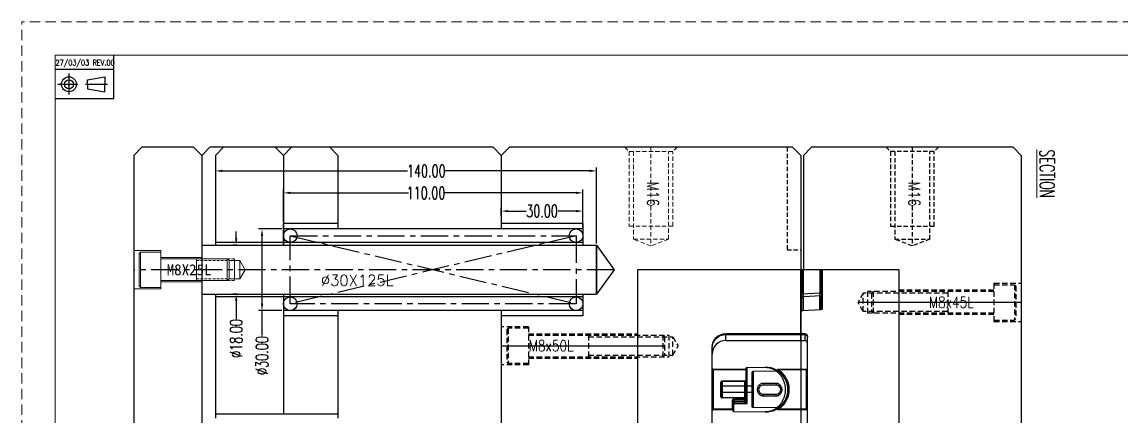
# Model space of a CAD drawing. Header units: millimetres. Extents: x 27300 to 28436, y -21252 to -20448.
# Drawn here: x 27299.7 to 27703.4, y -20592.7 to -20447.9 of the extents above; entities that cross this region are included whole.
import ezdxf

# ---------------------------------------------------------------- set-up
doc = ezdxf.new("R2010")
doc.units = ezdxf.units.MM
doc.header["$LTSCALE"] = 8
for name, pattern in [('ACAD_ISO02W100', [15, 12, -3]), ('CENTER', [2, 1.25, -0.25, 0.25, -0.25]), ('CENTER2', [1.125, 0.75, -0.125, 0.125, -0.125]), ('DASHED', [0.75, 0.5, -0.25]), ('HIDDEN', [0.375, 0.25, -0.125])]:
    doc.linetypes.add(name, pattern=pattern)
doc.layers.get('DEFPOINTS').update_dxf_attribs({"color": 6})
for name, color, linetype in [('A', 7, 'Continuous'), ('Cav-cor', 30, 'Continuous'), ('Layer3', 3, 'Continuous'), ('PIN', 5, 'Continuous'), ('PRODUCT', 1, 'Continuous'), ('SCREW', 52, 'HIDDEN'), ('SPRING', 7, 'Continuous'), ('WT', 4, 'Continuous'), ('文字', 1, 'Continuous')]:
    doc.layers.add(name, color=color, linetype=linetype)
for name, color, linetype, lineweight in [('dim', 3, 'Continuous', 15), ('MBOM-ASSIS-LAYER', 71, 'Continuous', 9), ('螺絲', 42, 'ACAD_ISO02W100', 15)]:
    doc.layers.add(name, color=color, linetype=linetype, lineweight=lineweight)
doc.styles.add('ROMANC', font='RomanC.ttf', dxfattribs={"width": 0.8, "height": 7})
doc.styles.add('ROMANS', font='ROMANS.shx', dxfattribs={"height": 5, "bigfont": 'chineset.shx'})
doc.styles.add('roment', font='txt.shx', dxfattribs={"width": 0.67, "bigfont": 'chineset.shx'})
doc.styles.get("Standard").update_dxf_attribs({"font": 'txt.shx', "width": 0.8, "bigfont": 'chineset.shx'})
doc.styles.add('style1', font='mingliu.ttc', dxfattribs={"width": 0.75})
doc.styles.add('txt', font='txt.shx', dxfattribs={"width": 0.75, "height": 3.2})
doc.dimstyles.new('2.00', dxfattribs={"dimtxt": 4.5, "dimasz": 2.5, "dimexe": 1.25, "dimexo": 0.625, "dimtad": 0, "dimzin": 1, "dimdsep": 46, "dimtxsty": 'roment', "dimcen": 1.5, "dimclrd": 256, "dimclre": 256, "dimclrt": 7, "dimazin": 0, "dimtfac": 1, "dimtofl": 0, "dimtmove": 0, "dimatfit": 3, "dimfxl": 0, "dimarcsym": 0})

# ---------------------------------------------------------------- blocks, each defined once
blk = doc.blocks.new('*D26370')
at = {"layer": 'DEFPOINTS', "color": 0}
for p in [(27378.74, -20529.93), (27378.35, -20547.93), (27379.34, -20547.93)]:
    blk.add_point(p, dxfattribs=at)
at = {"layer": 'dim', "lineweight": -2}
for p, q in [((27378.35, -20527.43), (27378.35, -20524.93)), ((27378.12, -20529.93), (27377.1, -20529.93)), ((27378.72, -20547.93), (27377.1, -20547.93)), ((27378.35, -20550.43), (27378.35, -20557.03))]:
    blk.add_line(p, q, dxfattribs=at)
at = {"layer": 'dim'}
for points in [[(27377.93, -20527.43), (27378.76, -20527.43), (27378.35, -20529.93)], [(27378.76, -20550.43), (27377.93, -20550.43), (27378.35, -20547.93)]]:
    blk.add_solid(points, dxfattribs=at)
at = {"layer": 'dim', "color": 7, "insert": (27378.35, -20564.19), "char_height": 4.5, "attachment_point": 5, "rotation": 90, "style": 'roment'}
blk.add_mtext('%%c18.00', dxfattribs=at)
blk = doc.blocks.new('*D26371')
at = {"layer": 'DEFPOINTS', "color": 0}
for p in [(27395.71, -20523.93), (27387.83, -20553.93), (27395.71, -20553.93)]:
    blk.add_point(p, dxfattribs=at)
at = {"layer": 'dim', "lineweight": -2}
for p, q in [((27395.09, -20523.93), (27386.58, -20523.93)), ((27387.83, -20526.43), (27387.83, -20551.43)), ((27395.09, -20553.93), (27386.58, -20553.93)), ((27387.83, -20553.93), (27387.83, -20563.06))]:
    blk.add_line(p, q, dxfattribs=at)
at = {"layer": 'dim'}
for points in [[(27388.25, -20526.43), (27387.42, -20526.43), (27387.83, -20523.93)], [(27387.42, -20551.43), (27388.25, -20551.43), (27387.83, -20553.93)]]:
    blk.add_solid(points, dxfattribs=at)
at = {"layer": 'dim', "color": 7, "insert": (27387.83, -20570.47), "char_height": 4.5, "attachment_point": 5, "rotation": 90, "style": 'roment'}
blk.add_mtext('%%c30.00', dxfattribs=at)
blk = doc.blocks.new('*D26372')
at = {"layer": 'DEFPOINTS', "color": 0}
for p in [(27505.71, -20510.7), (27395.71, -20521.93), (27505.71, -20523.93)]:
    blk.add_point(p, dxfattribs=at)
at = {"layer": 'dim', "lineweight": -2}
for p, q in [((27395.71, -20521.31), (27395.71, -20509.45)), ((27398.21, -20510.7), (27441.67, -20510.7)), ((27503.21, -20510.7), (27454.47, -20510.7)), ((27505.71, -20523.31), (27505.71, -20509.45))]:
    blk.add_line(p, q, dxfattribs=at)
at = {"layer": 'dim'}
for points in [[(27398.21, -20510.28), (27398.21, -20511.11), (27395.71, -20510.7)], [(27503.21, -20511.11), (27503.21, -20510.28), (27505.71, -20510.7)]]:
    blk.add_solid(points, dxfattribs=at)
at = {"layer": 'dim', "color": 7, "insert": (27448.07, -20510.7), "char_height": 4.5, "attachment_point": 5, "style": 'roment'}
blk.add_mtext('110.00', dxfattribs=at)
blk = doc.blocks.new('*D26373')
at = {"layer": 'DEFPOINTS', "color": 0}
for p in [(27370.71, -20501.69), (27370.71, -20502.62), (27510.71, -20529.93)]:
    blk.add_point(p, dxfattribs=at)
at = {"layer": 'dim', "lineweight": -2}
for p, q in [((27370.71, -20502.31), (27370.71, -20503.87)), ((27373.21, -20502.62), (27441.27, -20502.62)), ((27508.21, -20502.62), (27455.08, -20502.62)), ((27510.71, -20529.31), (27510.71, -20501.37))]:
    blk.add_line(p, q, dxfattribs=at)
at = {"layer": 'dim'}
for points in [[(27373.21, -20502.2), (27373.21, -20503.04), (27370.71, -20502.62)], [(27508.21, -20503.04), (27508.21, -20502.2), (27510.71, -20502.62)]]:
    blk.add_solid(points, dxfattribs=at)
at = {"layer": 'dim', "color": 7, "insert": (27448.18, -20502.62), "char_height": 4.5, "attachment_point": 5, "style": 'roment'}
blk.add_mtext('140.00', dxfattribs=at)
blk = doc.blocks.new('*D26374')
at = {"layer": 'DEFPOINTS', "color": 0}
for p in [(27475.71, -20517.4), (27475.71, -20519.65), (27505.71, -20521.93)]:
    blk.add_point(p, dxfattribs=at)
at = {"layer": 'dim', "lineweight": -2}
for p, q in [((27475.71, -20519.02), (27475.71, -20516.15)), ((27505.71, -20521.31), (27505.71, -20516.15)), ((27478.21, -20517.4), (27484.81, -20517.4)), ((27503.21, -20517.4), (27496.61, -20517.4))]:
    blk.add_line(p, q, dxfattribs=at)
at = {"layer": 'dim'}
for points in [[(27478.21, -20516.98), (27478.21, -20517.82), (27475.71, -20517.4)], [(27503.21, -20517.82), (27503.21, -20516.98), (27505.71, -20517.4)]]:
    blk.add_solid(points, dxfattribs=at)
at = {"layer": 'dim', "color": 7, "insert": (27490.71, -20517.4), "char_height": 4.5, "attachment_point": 5, "style": 'roment'}
blk.add_mtext('30.00', dxfattribs=at)
blk = doc.blocks.new('20160805.163060')
at = {"color": 8, "linetype": 'HIDDEN', "ltscale": 0.8}
for p, q in [((-9.6, 0), (-8, -1.6)), ((9.6, 0), (-9.6, 0)), ((0, 0), (0, -36.28)), ((9.6, 0), (8, -1.6)), ((8, -1.6), (-8, -1.6)), ((-8, -1.6), (-8, -29)), ((-6.4, -1.6), (-6.4, -33.8)), ((6.4, -33.8), (6.4, -1.6)), ((8, -29), (8, -1.6)), ((-8, -29), (8, -29)), ((-6.4, -33.8), (6.4, -33.8)), ((0, -36.28), (-6.4, -33.8)), ((6.4, -33.8), (0, -36.28))]:
    blk.add_line(p, q, dxfattribs=at)
at = {"color": 8, "linetype": 'HIDDEN', "ltscale": 0.8, "insert": (-1.35, -12.57), "char_height": 4.2, "width": 28.8814, "attachment_point": 7, "rotation": 270}
blk.add_mtext('M16', dxfattribs=at)
blk = doc.blocks.new('20100617.142056')
at = {"layer": 'MBOM-ASSIS-LAYER', "linetype": 'DASHED'}
for p in [(-1189, 0), (0, 841)]:
    blk.add_line(p, (-1189, 841), dxfattribs=at)
at = {"layer": 'MBOM-ASSIS-LAYER'}
for p in [(-1176.3, 12.7), (-12.7, 828.3)]:
    blk.add_line(p, (-1176.3, 828.3), dxfattribs=at)
blk = doc.blocks.new('20160901.200809')
at = {"layer": 'Cav-cor', "color": 241}
for p, q in [((-0.4, 199.17), (-0.4, 214.65)), ((0.08, 214.65), (0.08, 205.67)), ((0.55, 214.65), (0.55, 204.69)), ((6.66, 214.65), (6.66, 206.01)), ((7.13, 214.65), (7.13, 205.04)), ((7.6, 200.54), (7.6, 214.65)), ((6.66, 206.01), (0.08, 205.67)), ((7.6, 206.01), (6.66, 206.01)), ((-0.4, 205.67), (0.08, 205.67)), ((-0.4, 204.69), (0.55, 204.69)), ((7.13, 205.04), (0.55, 204.69)), ((7.6, 205.04), (7.13, 205.04)), ((-0.4, 188.65), (-0.4, 199.17)), ((0.08, 199.67), (7.13, 200.04)), ((7.14, 200.19), (7.14, 200.18)), ((-27.9, 188.65), (-27.9, 191.16)), ((-27.9, 191.16), (1.1, 191.16)), ((-27.9, 190.85), (1.1, 190.85)), ((1.1, 191.16), (1.1, 188.65)), ((2.1, 122.13), (2.1, 190.16)), ((-32.9, 151.14), (-32.9, 186.16)), ((-27.9, 188.65), (1.1, 188.65)), ((-32.4, 163.35), (-32.4, 177.95)), ((-32.4, 177.95), (-20.4, 177.95)), ((-20.4, 177.94), (-32.4, 177.94)), ((-20.4, 165.88), (-20.4, 177.95)), ((-8.88, 177.95), (-8.86, 177.94)), ((-8.86, 177.94), (-8.88, 177.95)), ((-8.86, 177.95), (1.6, 177.95)), ((1.6, 177.94), (-8.86, 177.94)), ((1.6, 177.95), (1.6, 163.35)), ((-29.29, 173.71), (-29.29, 167.59)), ((-20.91, 173.71), (-29.29, 173.71)), ((-20.91, 173.71), (-20.91, 167.59)), ((-18.36, 176.75), (-18.36, 164.55)), ((-9.07, 177.41), (-17.85, 177.26)), ((-17.85, 177.26), (-17.85, 164.04)), ((-29.8, 173.2), (-29.8, 168.1)), ((-29.29, 171.82), (-29.8, 172.33)), ((-20.4, 171.82), (-29.29, 171.82)), ((-18.36, 171.82), (-20.4, 171.82)), ((-29.29, 169.48), (-29.8, 168.97)), ((-20.4, 169.48), (-29.29, 169.48)), ((-20.91, 167.59), (-29.29, 167.59)), ((-25.31, 165.84), (-25.31, 166.72)), ((-25.31, 163.35), (-25.31, 165.84)), ((-24.81, 167.23), (-20.89, 167.31)), ((-20.9, 167.25), (-24.81, 167.16)), ((-24.81, 166.24), (-24.81, 167.16)), ((-20.9, 167.14), (-24.81, 167.06)), ((-24.81, 166.98), (-20.89, 167.07)), ((-24.81, 166.91), (-20.9, 167)), ((-24.81, 166.83), (-20.9, 166.92)), ((-24.81, 166.24), (-24.81, 165.3)), ((-20.9, 167.25), (-20.9, 166.3)), ((-20.9, 165.37), (-20.9, 166.3)), ((-18.36, 169.48), (-20.4, 169.48)), ((-25.31, 163.36), (-32.4, 163.36)), ((-32.4, 163.35), (-25.31, 163.35)), ((-20.9, 165.37), (-24.81, 165.3)), ((-9.07, 163.89), (-17.85, 164.04)), ((-8.86, 163.36), (-8.88, 163.35)), ((-8.87, 163.35), (1.6, 163.35)), ((1.6, 163.36), (-8.86, 163.36))]:
    blk.add_line(p, q, dxfattribs=at)
for points in [[(-9.07, 177.41), (-9.04, 177.41), (-8.92, 177.45), (-8.82, 177.54), (-8.77, 177.66), (-8.77, 177.78), (-8.83, 177.9), (-8.88, 177.95)], [(-20.89, 167.07), (-20.76, 167.09), (-20.57, 167.19), (-20.44, 167.36), (-20.4, 167.57)], [(-8.77, 163.51), (-8.77, 163.64), (-8.82, 163.76), (-8.92, 163.85), (-9.04, 163.89), (-9.07, 163.89)], [(-8.88, 163.35), (-8.83, 163.4), (-8.77, 163.51)]]:
    blk.add_lwpolyline(points, dxfattribs=at)
for centre, radius, start, end in [((0.6, 198.7), 1, 93, 180), ((0.1, 199.17), 0.5, 93, 180), ((6.6, 201.02), 1, 273, 0), ((7.1, 200.54), 0.5, 273, 0), ((-27.89, 183.65), 5, 90.0438, 180.043), ((1.1, 187.65), 1, 359.958, 89.9579), ((-32.4, 178.45), 0.5, 180, 270), ((-32.4, 178.44), 0.5, 179.9672, 269.9641), ((-12.97, 170.65), 8.37, 51.5281, 60.6591), ((-12.69, 171), 7.93, 51.5134, 61.1095), ((1.6, 178.45), 0.5, 270, 0), ((1.6, 178.44), 0.5, 270.0359, 0.0328), ((-29.29, 173.2), 0.51, 90, 180.0001), ((-20.91, 174.22), 0.51, 270, 359.9998), ((-17.85, 176.75), 0.51, 91, 180), ((-12.97, 170.65), 8.37, 299.3409, 22.0812), ((-12.97, 170.65), 8.37, 22.0812, 51.5281), ((-12.41, 170.62), 7.52, 21.5207, 23.7983), ((-12.36, 170.89), 7.72, 20.7823, 22.0795), ((-12.53, 170.83), 7.9, 18.0869, 20.7757), ((-12.43, 170.87), 7.79, 20.3939, 20.784), ((-12.35, 170.66), 7.46, 338.4155, 353.1679), ((-12.34, 170.64), 7.45, 6.82, 21.5409), ((-12.7, 170.78), 8.08, 14.7156, 18.0788), ((-12.61, 170.81), 7.98, 17.5791, 18.0887), ((-12.65, 170.79), 8.03, 16.1971, 17.5783), ((-12.33, 170.65), 7.44, 0.0134, 6.7792), ((-12.32, 170.65), 7.42, 353.2137, 359.9933), ((-12.75, 170.77), 8.13, 14.718, 16.1959), ((-12.96, 170.71), 8.35, 11.0719, 14.7068), ((-12.85, 170.74), 8.23, 13.7437, 14.7193), ((-12.97, 170.71), 8.36, 11.0707, 13.7401), ((-13.08, 170.69), 8.47, 9.804, 11.0747), ((-13.05, 170.69), 8.44, 10.8226, 11.0747), ((-13.06, 170.69), 8.45, 10.6188, 10.8226), ((-13.11, 170.68), 8.5, 9.8032, 10.1264), ((-13.22, 170.66), 8.61, 6.229, 9.7967), ((-13.18, 170.67), 8.57, 7.7724, 9.8011), ((-13.2, 170.63), 8.59, 350.2178, 353.776), ((-13.25, 170.66), 8.64, 6.2303, 7.7738), ((-13.25, 170.64), 8.64, 352.323, 353.7694), ((-13.27, 170.66), 8.66, 5.2354, 6.2309), ((-13.27, 170.64), 8.66, 353.769, 354.7676), ((-13.02, 170.65), 8.43, 0.0112, 6.4863), ((-13, 170.65), 8.4, 353.5037, 359.9984), ((-13.39, 170.65), 8.78, 354.7746, 5.228), ((-29.29, 168.1), 0.51, 179.9999, 270), ((-24.8, 166.72), 0.51, 91.2475, 180.0002), ((-24.8, 166.47), 0.51, 91.246, 180), ((-20.91, 167.08), 0.51, 0.0002, 90), ((-20.91, 165.88), 0.51, 271, 0), ((-20.91, 167.82), 0.51, 271.2735, 359.7477), ((-12.97, 170.65), 8.37, 308.472, 337.9183), ((-12.41, 170.68), 7.52, 336.2053, 338.4241), ((-12.36, 170.4), 7.72, 337.92, 339.1977), ((-12.49, 170.45), 7.86, 339.1991, 341.884), ((-12.43, 170.43), 7.79, 339.1965, 339.5778), ((-12.52, 170.46), 7.89, 339.5816, 341.8794), ((-12.66, 170.51), 8.04, 341.8794, 345.2959), ((-12.61, 170.49), 7.98, 341.8759, 342.3815), ((-12.65, 170.51), 8.03, 342.3823, 343.8058), ((-12.75, 170.53), 8.13, 343.807, 345.2854), ((-12.92, 170.58), 8.31, 345.2884, 348.936), ((-12.84, 170.56), 8.22, 345.2838, 345.977), ((-12.98, 170.59), 8.37, 345.9849, 348.9249), ((-13.08, 170.61), 8.47, 348.9246, 350.2157), ((-13.05, 170.6), 8.44, 348.9226, 349.1665), ((-13.06, 170.61), 8.45, 349.1665, 349.3887), ((-13.11, 170.62), 8.5, 349.9102, 350.2129), ((-13.18, 170.63), 8.57, 350.2152, 352.3246), ((-32.4, 162.86), 0.5, 90.0359, 180.0328), ((-32.4, 162.85), 0.5, 90, 180), ((-24.8, 164.79), 0.51, 91, 180), ((-17.85, 164.55), 0.51, 180, 269), ((-12.67, 170.27), 7.89, 299.8008, 308.5102), ((1.6, 162.86), 0.5, 359.9672, 89.9641), ((1.6, 162.85), 0.5, 0, 90)]:
    blk.add_arc(centre, radius, start, end, dxfattribs=at)
at = {"layer": 'Cav-cor', "color": 241, "extrusion": (0, 0, -1)}
for centre, major_axis, ratio, start_param, end_param in [((-27.9, 186.16), (0, 5.01), 0.99863, 4.712389, 6.283185), ((-27.9, 185.84), (0, 5.01), 0.99863, 4.712389, 6.283185), ((1.1, 190.16), (0, 1), 0.99863, 0, 1.570796), ((1.1, 189.85), (0, 1), 0.99863, 0, 1.570796), ((26.95, 170.65), (-418.22, -6.32), 0.008726, 4.827185, 4.836611), ((46.03, 170.65), (-418.22, -6.32), 0.008726, 4.873247, 4.882735)]:
    blk.add_ellipse(centre, major_axis=major_axis, ratio=ratio, start_param=start_param, end_param=end_param, dxfattribs=at)
at = {"layer": 'Cav-cor', "color": 241}
for points, knots in [([(6.66, 200.02), (6.66, 200.02), (6.66, 200.02), (6.66, 200.03), (6.66, 200.04), (6.66, 200.06), (6.66, 200.09), (6.67, 200.14), (6.67, 200.2), (6.67, 200.28), (6.67, 200.37), (6.67, 200.52), (6.68, 200.74), (6.68, 201.04), (6.68, 201.39), (6.68, 201.79), (6.68, 202.22), (6.68, 202.87), (6.67, 203.75), (6.67, 204.86), (6.66, 205.62), (6.66, 206.01)], [0, 0, 0, 0, 0.000376, 0.00131, 0.002834, 0.004952, 0.010975, 0.019374, 0.030127, 0.043212, 0.058604, 0.076263, 0.118205, 0.168653, 0.227109, 0.293026, 0.365752, 0.444594, 0.6175, 0.805044, 1, 1, 1, 1]), ([(0.08, 199.67), (0.08, 199.67), (0.08, 199.68), (0.08, 199.68), (0.08, 199.69), (0.07, 199.71), (0.07, 199.74), (0.07, 199.79), (0.07, 199.86), (0.07, 199.94), (0.07, 200.03), (0.07, 200.18), (0.07, 200.4), (0.07, 200.7), (0.07, 201.05), (0.07, 201.44), (0.07, 201.88), (0.07, 202.52), (0.07, 203.4), (0.07, 204.51), (0.08, 205.28), (0.08, 205.67)], [0, 0, 0, 0, 0.000315, 0.001218, 0.002719, 0.004818, 0.010803, 0.019167, 0.029897, 0.042963, 0.058332, 0.075969, 0.117888, 0.168307, 0.226756, 0.292659, 0.365391, 0.444241, 0.617202, 0.804865, 1, 1, 1, 1]), ([(0.55, 204.69), (0.55, 204.37), (0.54, 203.73), (0.54, 202.8), (0.53, 202.07), (0.53, 201.53), (0.53, 201.17), (0.53, 200.84), (0.53, 200.55), (0.53, 200.3), (0.53, 200.12), (0.54, 199.99), (0.54, 199.92), (0.54, 199.85), (0.54, 199.8), (0.54, 199.76), (0.55, 199.72), (0.55, 199.71), (0.55, 199.7), (0.55, 199.7)], [0, 0, 0, 0, 0.195071, 0.382741, 0.555752, 0.634631, 0.707382, 0.773302, 0.831747, 0.882157, 0.92405, 0.941674, 0.957027, 0.970075, 0.980788, 0.989141, 0.995122, 0.998725, 1, 1, 1, 1]), ([(7.13, 200.04), (7.13, 200.04), (7.13, 200.05), (7.13, 200.05), (7.13, 200.06), (7.13, 200.07), (7.13, 200.1), (7.13, 200.14), (7.14, 200.2), (7.14, 200.26), (7.14, 200.34), (7.14, 200.46), (7.14, 200.65), (7.14, 200.9), (7.14, 201.19), (7.14, 201.52), (7.14, 201.88), (7.14, 202.42), (7.14, 203.15), (7.13, 204.08), (7.13, 204.71), (7.13, 205.04)], [0, 0, 0, 0, 0.000332, 0.001248, 0.00276, 0.00487, 0.010881, 0.019269, 0.030016, 0.043098, 0.058484, 0.076138, 0.118077, 0.168516, 0.226971, 0.29288, 0.365607, 0.444447, 0.617367, 0.804961, 1, 1, 1, 1]), ([(7.13, 205.04), (7.13, 204.49), (7.14, 203.47), (7.14, 202.07), (7.14, 201), (7.14, 200.41), (7.14, 200.19)], [0, 0, 0, 0, 0.335822, 0.63504, 0.864818, 1, 1, 1, 1]), ([(7.14, 200.18), (7.14, 200.16), (7.13, 200.13), (7.13, 200.1), (7.13, 200.08), (7.13, 200.06), (7.13, 200.05), (7.13, 200.05), (7.13, 200.04), (7.13, 200.04)], [0, 0, 0, 0, 0.435371, 0.606947, 0.747582, 0.857192, 0.935714, 0.98316, 1, 1, 1, 1]), ([(-8.86, 177.94), (-8.86, 177.94), (-8.86, 177.94), (-8.86, 177.95), (-8.86, 177.95)], [0, 0, 0, 0, 0.723345, 1, 1, 1, 1]), ([(-9.07, 177.41), (-9.07, 177.41), (-9.06, 177.4), (-9.05, 177.4), (-9.02, 177.39), (-8.98, 177.36), (-8.91, 177.32), (-8.8, 177.26), (-8.67, 177.18), (-8.46, 177.06), (-8.18, 176.87), (-7.82, 176.6), (-7.44, 176.29), (-7.07, 175.93), (-6.56, 175.37), (-5.96, 174.55), (-5.38, 173.39), (-4.99, 172.07), (-4.89, 171.13), (-4.89, 170.65)], [0, 0, 0, 0, 0.000617, 0.002437, 0.005419, 0.009526, 0.020891, 0.035955, 0.054136, 0.07493, 0.122665, 0.176687, 0.235532, 0.298358, 0.364707, 0.507055, 0.661721, 0.827359, 1, 1, 1, 1]), ([(-8.08, 176.8), (-8.14, 176.84), (-8.26, 176.93), (-8.44, 177.05), (-8.61, 177.15), (-8.76, 177.24), (-8.87, 177.3), (-8.94, 177.34), (-8.98, 177.36), (-9.02, 177.38), (-9.05, 177.4), (-9.05, 177.4), (-9.07, 177.41), (-9.07, 177.41)], [0, 0, 0, 0, 0.199525, 0.385038, 0.5539, 0.702488, 0.826411, 0.877554, 0.920564, 0.954762, 0.979656, 0.994863, 1, 1, 1, 1]), ([(-5.53, 173.65), (-5.83, 174.33), (-6.57, 175.5), (-7.58, 176.43), (-8.08, 176.8)], [0, 0, 0, 0, 0.546009, 1, 1, 1, 1]), ([(-4.89, 170.65), (-4.89, 170.17), (-4.99, 169.23), (-5.38, 167.9), (-5.96, 166.75), (-6.56, 165.93), (-7.07, 165.37), (-7.44, 165.01), (-7.82, 164.69), (-8.18, 164.43), (-8.46, 164.24), (-8.67, 164.11), (-8.8, 164.04), (-8.91, 163.98), (-8.98, 163.94), (-9.02, 163.91), (-9.05, 163.9), (-9.06, 163.89), (-9.07, 163.89), (-9.07, 163.89)], [0, 0, 0, 0, 0.172642, 0.338282, 0.49295, 0.635297, 0.701645, 0.764471, 0.823316, 0.877338, 0.925072, 0.945865, 0.964046, 0.979111, 0.990475, 0.994581, 0.997564, 0.999383, 1, 1, 1, 1]), ([(-4.95, 171.53), (-4.89, 171.53), (-4.8, 171.54), (-4.71, 171.57), (-4.67, 171.58), (-4.66, 171.59)], [0, 0, 0, 0, 0.616946, 0.849139, 1, 1, 1, 1]), ([(-4.95, 169.77), (-4.89, 169.77), (-4.8, 169.75), (-4.71, 169.73), (-4.67, 169.72), (-4.66, 169.71)], [0, 0, 0, 0, 0.616954, 0.849144, 1, 1, 1, 1]), ([(-4.66, 171.59), (-4.66, 171.59), (-4.65, 171.59), (-4.65, 171.6), (-4.65, 171.6)], [0, 0, 0, 0, 0.360716, 1, 1, 1, 1]), ([(-4.66, 169.71), (-4.66, 169.71), (-4.65, 169.71), (-4.65, 169.7), (-4.65, 169.7)], [0, 0, 0, 0, 0.360665, 1, 1, 1, 1]), ([(-25.31, 166.72), (-25.31, 166.77), (-25.28, 166.89), (-25.17, 167.04), (-25.01, 167.13), (-24.88, 167.16), (-24.81, 167.16)], [0, 0, 0, 0, 0.233403, 0.476736, 0.733627, 1, 1, 1, 1]), ([(-24.97, 167.04), (-25.01, 167.03), (-25.1, 167), (-25.22, 166.93), (-25.29, 166.83), (-25.31, 166.75), (-25.31, 166.72)], [0, 0, 0, 0, 0.291712, 0.555486, 0.788358, 1, 1, 1, 1]), ([(-24.81, 166.83), (-24.88, 166.83), (-25, 166.81), (-25.17, 166.74), (-25.28, 166.62), (-25.31, 166.52), (-25.31, 166.47)], [0, 0, 0, 0, 0.287148, 0.553721, 0.789136, 1, 1, 1, 1]), ([(-24.81, 166.24), (-24.88, 166.24), (-25, 166.22), (-25.17, 166.13), (-25.28, 166), (-25.31, 165.89), (-25.31, 165.84)], [0, 0, 0, 0, 0.279468, 0.543338, 0.782568, 1, 1, 1, 1]), ([(-25.31, 165.59), (-25.31, 165.63), (-25.29, 165.72), (-25.25, 165.79), (-25.22, 165.82)], [0, 0, 0, 0, 0.479159, 1, 1, 1, 1]), ([(-24.81, 166.91), (-24.91, 166.91), (-25.12, 166.86), (-25.26, 166.69), (-25.29, 166.6)], [0, 0, 0, 0, 0.519285, 1, 1, 1, 1]), ([(-25.22, 165.82), (-25.2, 165.83), (-25.13, 165.9), (-25.04, 165.94), (-24.97, 165.96)], [0, 0, 0, 0, 0.23614, 1, 1, 1, 1]), ([(-24.81, 167.23), (-24.81, 167.23), (-24.81, 167.22), (-24.81, 167.22), (-24.81, 167.22), (-24.81, 167.21), (-24.81, 167.19), (-24.81, 167.17), (-24.81, 167.16)], [0, 0, 0, 0, 0.016278, 0.064334, 0.143993, 0.255091, 0.569425, 1, 1, 1, 1]), ([(-24.81, 167.06), (-24.81, 167.08), (-24.81, 167.12), (-24.81, 167.16), (-24.81, 167.18), (-24.81, 167.2), (-24.81, 167.21), (-24.81, 167.22), (-24.81, 167.23), (-24.81, 167.23)], [0, 0, 0, 0, 0.422698, 0.595188, 0.738771, 0.852077, 0.933855, 0.983351, 1, 1, 1, 1]), ([(-24.81, 166.83), (-24.81, 166.85), (-24.81, 166.88), (-24.81, 166.92), (-24.81, 166.94), (-24.81, 166.96), (-24.81, 166.97), (-24.81, 166.97), (-24.81, 166.98), (-24.81, 166.98)], [0, 0, 0, 0, 0.424406, 0.59708, 0.740465, 0.853206, 0.934512, 0.983606, 1, 1, 1, 1]), ([(-24.81, 166.98), (-24.81, 166.98), (-24.81, 166.98), (-24.81, 166.97), (-24.81, 166.97), (-24.81, 166.96), (-24.81, 166.94), (-24.81, 166.92), (-24.81, 166.91)], [0, 0, 0, 0, 0.015998, 0.063805, 0.143444, 0.254773, 0.569278, 1, 1, 1, 1]), ([(-20.4, 167.69), (-20.4, 167.63), (-20.42, 167.51), (-20.54, 167.37), (-20.7, 167.27), (-20.83, 167.25), (-20.9, 167.25)], [0, 0, 0, 0, 0.233403, 0.476736, 0.733627, 1, 1, 1, 1]), ([(-20.89, 167.31), (-20.9, 167.31), (-20.89, 167.31), (-20.9, 167.31), (-20.9, 167.3), (-20.9, 167.29), (-20.9, 167.27), (-20.9, 167.26), (-20.9, 167.25)], [0, 0, 0, 0, 0.016101, 0.064053, 0.143651, 0.254574, 0.568694, 1, 1, 1, 1]), ([(-20.9, 167.14), (-20.9, 167.17), (-20.9, 167.2), (-20.9, 167.24), (-20.89, 167.27), (-20.9, 167.29), (-20.89, 167.3), (-20.9, 167.31), (-20.89, 167.31), (-20.89, 167.31)], [0, 0, 0, 0, 0.422532, 0.59491, 0.738569, 0.851974, 0.933921, 0.98344, 1, 1, 1, 1]), ([(-20.4, 167.28), (-20.4, 167.23), (-20.43, 167.13), (-20.54, 167.01), (-20.71, 166.93), (-20.83, 166.92), (-20.9, 166.92)], [0, 0, 0, 0, 0.209836, 0.444918, 0.711932, 1, 1, 1, 1]), ([(-20.51, 167.27), (-20.53, 167.25), (-20.65, 167.17), (-20.79, 167.14), (-20.9, 167.14)], [0, 0, 0, 0, 0.228988, 1, 1, 1, 1]), ([(-20.49, 167.18), (-20.54, 167.12), (-20.67, 167.03), (-20.82, 167), (-20.9, 167)], [0, 0, 0, 0, 0.487628, 1, 1, 1, 1]), ([(-20.89, 167.07), (-20.89, 167.07), (-20.9, 167.06), (-20.89, 167.05), (-20.9, 167.04), (-20.9, 167.02), (-20.9, 167), (-20.9, 166.97), (-20.9, 166.94), (-20.9, 166.92)], [0, 0, 0, 0, 0.016415, 0.065579, 0.146987, 0.259837, 0.403083, 0.575414, 1, 1, 1, 1]), ([(-20.9, 167), (-20.9, 167.01), (-20.9, 167.02), (-20.9, 167.04), (-20.9, 167.05), (-20.9, 167.06), (-20.89, 167.06), (-20.9, 167.07), (-20.89, 167.07)], [0, 0, 0, 0, 0.431358, 0.745436, 0.856357, 0.935964, 0.983906, 1, 1, 1, 1]), ([(-20.4, 166.72), (-20.4, 166.67), (-20.42, 166.55), (-20.54, 166.41), (-20.7, 166.32), (-20.83, 166.3), (-20.9, 166.3)], [0, 0, 0, 0, 0.230358, 0.470788, 0.728712, 1, 1, 1, 1]), ([(-20.74, 166.06), (-20.72, 166.06), (-20.63, 166.09), (-20.54, 166.15), (-20.49, 166.2)], [0, 0, 0, 0, 0.262749, 1, 1, 1, 1]), ([(-20.4, 167.48), (-20.4, 167.44), (-20.42, 167.36), (-20.47, 167.3), (-20.51, 167.27)], [0, 0, 0, 0, 0.472139, 1, 1, 1, 1]), ([(-20.49, 166.2), (-20.48, 166.21), (-20.46, 166.25), (-20.43, 166.29), (-20.42, 166.32)], [0, 0, 0, 0, 0.255589, 1, 1, 1, 1]), ([(-8.08, 164.5), (-7.58, 164.87), (-6.57, 165.8), (-5.83, 166.97), (-5.53, 167.65)], [0, 0, 0, 0, 0.453989, 1, 1, 1, 1]), ([(-9.07, 163.89), (-9.07, 163.89), (-9.05, 163.9), (-9.05, 163.9), (-9.02, 163.92), (-8.98, 163.93), (-8.94, 163.96), (-8.87, 164), (-8.76, 164.06), (-8.61, 164.15), (-8.44, 164.25), (-8.26, 164.37), (-8.14, 164.46), (-8.08, 164.5)], [0, 0, 0, 0, 0.00514, 0.020349, 0.045245, 0.079445, 0.122456, 0.1736, 0.297523, 0.446111, 0.614971, 0.800481, 1, 1, 1, 1]), ([(-8.88, 163.35), (-8.88, 163.35), (-8.86, 163.35), (-8.86, 163.36), (-8.83, 163.37), (-8.8, 163.39), (-8.77, 163.41), (-8.75, 163.42)], [0, 0, 0, 0, 0.064837, 0.145471, 0.257367, 0.571876, 1, 1, 1, 1]), ([(-8.86, 163.35), (-8.86, 163.35), (-8.86, 163.35), (-8.86, 163.36), (-8.86, 163.36)], [0, 0, 0, 0, 0.276603, 1, 1, 1, 1])]:
    blk.add_open_spline(points, degree=3, knots=knots, dxfattribs=at)
for points in [[(-25.29, 166.6), (-25.3, 166.56), (-25.31, 166.52), (-25.31, 166.47)], [(-24.81, 167.06), (-24.86, 167.06), (-24.92, 167.05), (-24.97, 167.04)], [(-24.97, 165.96), (-24.92, 165.97), (-24.86, 165.98), (-24.81, 165.98)], [(-20.9, 166.03), (-20.85, 166.03), (-20.79, 166.04), (-20.74, 166.06)], [(-20.42, 167.3), (-20.44, 167.26), (-20.46, 167.22), (-20.49, 167.18)], [(-20.4, 167.44), (-20.4, 167.39), (-20.4, 167.35), (-20.42, 167.3)], [(-20.42, 166.32), (-20.4, 166.36), (-20.4, 166.4), (-20.4, 166.44)]]:
    blk.add_open_spline(points, degree=3, dxfattribs=at)

msp = doc.modelspace()

# ---------------------------------------------------------------- linework, layer by layer
for p, q in [((27333.345, -20476.209), (27333.345, -20460.053)), ((27333.345, -20465.421), (27311.804, -20465.421)), ((27316.915, -20466.89), (27316.915, -20474.567)), ((27323.68, -20469.186), (27330.141, -20468.071)), ((27330.141, -20468.071), (27330.141, -20470.815)), ((27312.851, -20470.815), (27320.233, -20470.815)), ((27323.025, -20470.815), (27331.048, -20470.815)), ((27323.68, -20470.815), (27323.68, -20469.186)), ((27323.68, -20470.815), (27323.68, -20472.445)), ((27330.141, -20473.56), (27330.141, -20470.815)), ((27323.68, -20472.445), (27330.141, -20473.56)), ((27333.345, -20476.209), (27311.804, -20476.209)), ((27370.712, -20591.931), (27415.712, -20591.931))]:
    msp.add_line(p, q)
at = {"linetype": 'Continuous'}
for p, q in [((27343.712, -20493.931), (27340.712, -20496.931)), ((27362.712, -20493.931), (27343.712, -20493.931)), ((27365.712, -20496.931), (27362.712, -20493.931)), ((27368.712, -20493.931), (27365.712, -20496.931)), ((27472.712, -20493.931), (27368.712, -20493.931)), ((27373.712, -20493.931), (27370.712, -20496.931)), ((27392.712, -20493.931), (27373.712, -20493.931)), ((27395.712, -20496.931), (27392.712, -20493.931)), ((27398.712, -20493.931), (27395.712, -20496.931)), ((27412.712, -20493.931), (27398.712, -20493.931)), ((27412.712, -20493.931), (27415.712, -20496.931)), ((27472.712, -20493.931), (27475.712, -20496.931)), ((27475.712, -20496.931), (27478.712, -20493.931)), ((27582.712, -20493.931), (27478.712, -20493.931)), ((27585.712, -20496.931), (27582.712, -20493.931)), ((27586.712, -20496.931), (27589.712, -20493.931)), ((27663.712, -20493.931), (27589.712, -20493.931)), ((27663.712, -20493.931), (27666.712, -20496.931)), ((27340.712, -20496.931), (27340.712, -20840.931)), ((27365.712, -20496.931), (27365.712, -20840.931)), ((27370.712, -20496.931), (27370.712, -20529.931)), ((27395.712, -20496.931), (27395.712, -20529.931)), ((27415.712, -20496.931), (27415.712, -20523.931)), ((27475.712, -20496.931), (27475.712, -20523.931)), ((27585.712, -20496.931), (27585.712, -20538.931)), ((27586.712, -20496.931), (27586.712, -20538.931)), ((27666.712, -20496.931), (27666.712, -20618.931)), ((27370.712, -20547.931), (27370.712, -20593.431)), ((27395.712, -20547.931), (27395.712, -20591.931)), ((27415.712, -20553.931), (27415.712, -20593.431)), ((27475.712, -20553.931), (27475.712, -20840.931))]:
    msp.add_line(p, q, dxfattribs=at)
at = {"color": 8, "linetype": 'HIDDEN', "ltscale": 0.8}
for p, q in [((27580.712, -20493.931), (27580.712, -20531.646)), ((27617.112, -20493.931), (27618.712, -20495.531)), ((27636.312, -20493.931), (27617.112, -20493.931)), ((27634.712, -20495.531), (27618.712, -20495.531)), ((27618.712, -20495.531), (27618.712, -20522.931)), ((27620.312, -20495.531), (27620.312, -20527.731)), ((27626.712, -20493.931), (27626.712, -20530.208)), ((27633.112, -20527.731), (27633.112, -20495.531)), ((27636.312, -20493.931), (27634.712, -20495.531)), ((27634.712, -20522.931), (27634.712, -20495.531)), ((27618.712, -20522.931), (27634.712, -20522.931)), ((27620.312, -20527.731), (27633.112, -20527.731)), ((27626.712, -20530.208), (27620.312, -20527.731)), ((27633.112, -20527.731), (27626.712, -20530.208)), ((27580.712, -20531.646), (27585.712, -20531.646))]:
    msp.add_line(p, q, dxfattribs=at)
at = {"linetype": 'HIDDEN'}
for p, q in [((27656.712, -20543.931), (27656.712, -20557.931)), ((27656.712, -20543.931), (27666.712, -20543.931)), ((27656.712, -20546.431), (27621.712, -20546.431)), ((27656.712, -20555.431), (27621.712, -20555.431)), ((27485.712, -20559.931), (27475.712, -20559.931)), ((27485.712, -20559.931), (27485.712, -20573.931)), ((27656.712, -20557.931), (27666.712, -20557.931)), ((27485.712, -20562.431), (27525.712, -20562.431)), ((27485.712, -20571.431), (27525.712, -20571.431)), ((27485.712, -20573.931), (27475.712, -20573.931))]:
    msp.add_line(p, q, dxfattribs=at)
for radius in [2.744, 1.629]:
    msp.add_circle((27316.915, -20470.815), radius)
at = {"layer": 'Cav-cor', "color": 241}
for p, q in [((27525.712, -20538.931), (27525.712, -20798.931)), ((27621.712, -20538.931), (27525.712, -20538.931)), ((27585.712, -20538.931), (27585.712, -20798.931)), ((27621.712, -20538.931), (27621.712, -20798.931))]:
    msp.add_line(p, q, dxfattribs=at)
at = {"layer": 'PIN'}
for p, q in [((27365.712, -20529.931), (27510.712, -20529.931)), ((27510.712, -20547.931), (27510.712, -20529.93)), ((27510.712, -20529.931), (27510.712, -20538.931)), ((27510.712, -20529.931), (27517.14, -20538.931)), ((27510.712, -20538.93), (27510.712, -20547.931)), ((27517.14, -20538.931), (27510.712, -20547.931)), ((27365.712, -20547.931), (27510.712, -20547.931))]:
    msp.add_line(p, q, dxfattribs=at)
at = {"layer": 'PRODUCT'}
for p, q in [((27565.537, -20575.388), (27565.537, -20586.906)), ((27566.029, -20574.888), (27572.677, -20574.772)), ((27566.029, -20588.022), (27566.029, -20574.888)), ((27556.317, -20580.481), (27556.317, -20585.481)), ((27565.037, -20579.981), (27556.817, -20579.981)), ((27556.817, -20579.981), (27556.817, -20585.981)), ((27565.037, -20579.981), (27565.037, -20585.981)), ((27576.717, -20581.331), (27571.917, -20581.331)), ((27571.917, -20584.631), (27576.717, -20584.631)), ((27565.037, -20585.981), (27556.817, -20585.981)), ((27560.717, -20590.489), (27560.717, -20586.835)), ((27561.209, -20586.402), (27561.209, -20587.301)), ((27561.209, -20590.989), (27561.209, -20588.051)), ((27565.046, -20586.317), (27565.046, -20587.283)), ((27561.209, -20590.989), (27572.677, -20591.189))]:
    msp.add_line(p, q, dxfattribs=at)
for centre, radius, start, end in [((27566.037, -20575.388), 0.5, 91, 180), ((27572.821, -20582.981), 8.21, 269, 91), ((27556.817, -20580.481), 0.5, 90, 180), ((27565.037, -20579.481), 0.5, 270, 359.99985), ((27571.917, -20582.981), 1.65, 90, 270), ((27576.717, -20582.981), 1.65, 270, 90), ((27556.817, -20585.481), 0.5, 180, 270), ((27565.037, -20586.481), 0.5, 47.24227, 90), ((27565.037, -20585.75), 0.5, 271.27353, 359.74654), ((27561.217, -20590.489), 0.5, 180, 269)]:
    msp.add_arc(centre, radius, start, end, dxfattribs=at)
for points, start_tangent, end_tangent in [([(27572.677, -20574.772), (27574.006, -20574.889), (27575.301, -20575.285), (27576.462, -20575.914), (27577.467, -20576.729), (27578.29, -20577.664), (27578.94, -20578.678), (27579.424, -20579.736), (27579.754, -20580.804), (27579.95, -20581.896), (27580.013, -20582.981)], (0.999851, 0.0172611), (0.0000827, -1)), ([(27571.909, -20580.691), (27571.51, -20580.73), (27571.118, -20580.851), (27570.749, -20581.053), (27570.418, -20581.331), (27570.139, -20581.679), (27569.929, -20582.086), (27569.801, -20582.529), (27569.759, -20582.981)], (-1, 0.000169), (-0.0001384, -1)), ([(27571.909, -20580.691), (27571.908, -20580.874), (27571.909, -20581.052), (27571.911, -20581.199), (27571.914, -20581.297), (27571.917, -20581.331)], (-0.0052882, -0.999986), (0.9999992, 0.0012901)), ([(27576.709, -20580.692), (27575.111, -20580.692), (27573.511, -20580.691), (27571.909, -20580.691)], (-1, 0.00031), (-0.9999999, 0.0003168)), ([(27576.709, -20580.692), (27576.708, -20580.876), (27576.709, -20581.053), (27576.711, -20581.2), (27576.714, -20581.297), (27576.717, -20581.331)], (-0.0052214, -0.9999864), (1, 0)), ([(27578.859, -20582.981), (27578.806, -20582.479), (27578.663, -20582.027), (27578.456, -20581.647), (27578.215, -20581.349), (27577.967, -20581.126), (27577.724, -20580.964), (27577.493, -20580.851), (27577.278, -20580.774), (27577.078, -20580.727), (27576.891, -20580.701), (27576.709, -20580.692)], (-0.0001984, 1), (-1, 0.000304)), ([(27569.759, -20582.981), (27569.801, -20583.432), (27569.929, -20583.875), (27570.139, -20584.282), (27570.418, -20584.631), (27570.749, -20584.909), (27571.117, -20585.11), (27571.51, -20585.231), (27571.909, -20585.27)], (0.0001449, -1), (1, 0.000246)), ([(27571.909, -20585.27), (27571.908, -20585.087), (27571.909, -20584.909), (27571.911, -20584.762), (27571.914, -20584.665), (27571.917, -20584.631)], (-0.0052878, 0.999986), (1, 0)), ([(27580.013, -20582.981), (27579.95, -20584.064), (27579.754, -20585.156), (27579.424, -20586.224), (27578.94, -20587.283), (27578.29, -20588.298), (27577.467, -20589.233), (27576.462, -20590.047), (27575.301, -20590.676), (27574.007, -20591.072), (27572.677, -20591.189)], (-0.0000786, -1), (-0.9998512, 0.0172531)), ([(27576.709, -20585.269), (27576.708, -20585.086), (27576.709, -20584.909), (27576.711, -20584.762), (27576.714, -20584.665), (27576.717, -20584.631)], (-0.0052214, 0.9999864), (1, -0.0000414)), ([(27576.709, -20585.269), (27576.877, -20585.262), (27577.051, -20585.239), (27577.235, -20585.199), (27577.43, -20585.136), (27577.636, -20585.045), (27577.854, -20584.917), (27578.079, -20584.743), (27578.304, -20584.514), (27578.517, -20584.219), (27578.695, -20583.856), (27578.815, -20583.437), (27578.859, -20582.981)], (1, 0.0002988), (0.0001755, 1)), ([(27581.03, -20582.981), (27581.025, -20582.694), (27581.009, -20582.385), (27580.978, -20582.049)], (-0.0001497, 1), (-0.1133736, 0.9935524)), ([(27580.978, -20583.912), (27581.009, -20583.577), (27581.025, -20583.267), (27581.03, -20582.981)], (0.1133696, 0.9935529), (0.0001398, 1)), ([(27560.717, -20586.835), (27560.74, -20586.685), (27560.808, -20586.548), (27560.918, -20586.435), (27561.062, -20586.36), (27561.197, -20586.336)], (0, 1), (0.999204, 0.0398921)), ([(27560.717, -20586.835), (27560.741, -20586.703), (27560.811, -20586.583), (27560.919, -20586.488), (27561.056, -20586.425), (27561.209, -20586.402)], (0, 1), (0.9998858, 0.0151148)), ([(27561.209, -20587.301), (27561.056, -20587.324), (27560.919, -20587.387), (27560.811, -20587.482), (27560.741, -20587.602), (27560.717, -20587.734)], (-0.9998858, -0.0151148), (0, -1)), ([(27561.209, -20588.051), (27561.058, -20588.034), (27560.921, -20587.989), (27560.812, -20587.919), (27560.741, -20587.832), (27560.717, -20587.734)], (-0.9999389, 0.0110501), (0, 1)), ([(27561.197, -20586.336), (27561.206, -20586.335)], (0.999204, 0.0398921), (0.9997617, 0.0218293)), ([(27561.209, -20588.051), (27561.206, -20587.928), (27561.204, -20587.788), (27561.204, -20587.644), (27561.204, -20587.508), (27561.206, -20587.391), (27561.209, -20587.301)], (-0.0265079, 0.9996486), (0.0410043, 0.999159)), ([(27561.206, -20586.335), (27562.465, -20586.308), (27563.812, -20586.278), (27565.048, -20586.25)], (0.9997545, 0.0221566), (0.999753, 0.0222255)), ([(27561.206, -20586.335), (27561.206, -20586.336), (27561.207, -20586.351), (27561.209, -20586.402)], (0.3673577, -0.9300798), (-0.013543, -0.9999083)), ([(27565.046, -20586.317), (27563.764, -20586.346), (27562.485, -20586.374), (27561.209, -20586.402)], (-0.999753, -0.0222254), (-0.9997545, -0.0221566)), ([(27561.209, -20587.301), (27563.123, -20587.292), (27565.046, -20587.283)], (0.9999883, 0.0048473), (0.9999877, 0.0049548)), ([(27561.209, -20588.051), (27562.809, -20588.041), (27564.416, -20588.032), (27566.029, -20588.022)], (0.9999826, 0.0059057), (0.9999818, 0.0060257)), ([(27565.048, -20586.251), (27565.047, -20586.272), (27565.046, -20586.317)], (-0.8621034, 0.5067323), (-0.0282552, -0.9996007)), ([(27565.537, -20585.884), (27565.513, -20586.017), (27565.444, -20586.136), (27565.335, -20586.232), (27565.198, -20586.294), (27565.046, -20586.317)], (0, -1), (-0.9998858, -0.0151148)), ([(27565.533, -20586.905), (27565.513, -20586.982), (27565.444, -20587.102), (27565.335, -20587.197), (27565.198, -20587.26), (27565.046, -20587.283)], (-0.1466933, -0.989182), (-0.9998858, -0.0151148)), ([(27565.046, -20587.283), (27565.047, -20587.296), (27565.047, -20587.311)], (0.0406105, -0.9991751), (0.0313565, -0.9995083)), ([(27565.537, -20586.906), (27565.513, -20587.029), (27565.444, -20587.141), (27565.336, -20587.23), (27565.199, -20587.289), (27565.047, -20587.311)], (0.0000129, -1), (-0.9998764, -0.0157247)), ([(27565.047, -20587.311), (27565.065, -20587.372), (27565.119, -20587.448), (27565.205, -20587.534), (27565.319, -20587.627), (27565.459, -20587.724), (27565.623, -20587.824), (27565.812, -20587.924), (27566.029, -20588.022)], (0.0325811, -0.9994691), (0.9239761, -0.3824503)), ([(27565.537, -20586.85), (27565.533, -20586.905)], (0, -1), (-0.1466933, -0.989182)), ([(27565.537, -20586.906), (27565.546, -20586.98), (27565.572, -20587.084), (27565.614, -20587.209), (27565.672, -20587.352), (27565.742, -20587.507), (27565.824, -20587.671), (27565.919, -20587.843), (27566.029, -20588.022)], (0.0002719, -1), (0.5425026, -0.8400541)), ([(27571.909, -20585.27), (27573.511, -20585.27), (27575.111, -20585.269), (27576.709, -20585.269)], (0.9999999, 0.0003168), (1, 0.00031))]:
    msp.add_spline(points, degree=3, dxfattribs=dict(at, start_tangent=start_tangent, end_tangent=end_tangent))
at = {"layer": 'SCREW'}
for p, q in [((27656.712, -20544.431), (27664.212, -20544.431)), ((27664.212, -20544.431), (27664.712, -20544.931)), ((27664.212, -20544.431), (27664.212, -20557.431)), ((27608.712, -20547.556), (27606.763, -20550.931)), ((27639.712, -20547.556), (27608.712, -20547.556)), ((27608.712, -20554.306), (27608.712, -20547.556)), ((27656.712, -20546.931), (27610.212, -20546.931)), ((27610.212, -20546.931), (27610.212, -20554.931)), ((27611.712, -20547.556), (27612.337, -20546.931)), ((27611.712, -20547.556), (27611.712, -20554.306)), ((27612.337, -20546.931), (27612.337, -20554.931)), ((27639.712, -20546.931), (27639.712, -20554.931)), ((27664.712, -20544.931), (27664.712, -20556.931)), ((27608.712, -20554.306), (27606.763, -20550.931)), ((27639.712, -20554.306), (27608.712, -20554.306)), ((27656.712, -20554.931), (27610.212, -20554.931)), ((27611.712, -20554.306), (27612.337, -20554.931)), ((27478.212, -20560.431), (27477.712, -20560.931)), ((27478.212, -20560.431), (27478.212, -20573.431)), ((27485.712, -20560.431), (27478.212, -20560.431)), ((27656.712, -20557.431), (27664.212, -20557.431)), ((27664.212, -20557.431), (27664.712, -20556.931)), ((27477.712, -20560.931), (27477.712, -20572.931)), ((27485.712, -20562.931), (27537.212, -20562.931)), ((27507.712, -20562.931), (27507.712, -20570.931)), ((27507.712, -20563.556), (27538.712, -20563.556)), ((27535.087, -20562.931), (27535.087, -20570.931)), ((27535.712, -20563.556), (27535.087, -20562.931)), ((27535.712, -20563.556), (27535.712, -20570.306)), ((27537.212, -20562.931), (27537.212, -20570.931)), ((27538.712, -20563.556), (27540.66, -20566.931)), ((27538.712, -20570.306), (27538.712, -20563.556)), ((27538.712, -20570.306), (27540.66, -20566.931)), ((27478.212, -20573.431), (27477.712, -20572.931)), ((27485.712, -20570.931), (27537.212, -20570.931)), ((27507.712, -20570.306), (27538.712, -20570.306)), ((27535.712, -20570.306), (27535.087, -20570.931)), ((27485.712, -20573.431), (27478.212, -20573.431))]:
    msp.add_line(p, q, dxfattribs=at)
at = {"layer": 'SCREW', "linetype": 'CENTER2', "ltscale": 10}
for p, q in [((27666.712, -20550.931), (27606.763, -20550.931)), ((27475.712, -20566.931), (27540.66, -20566.931))]:
    msp.add_line(p, q, dxfattribs=at)
at = {"layer": 'SPRING', "ltscale": 5}
for p, q in [((27415.712, -20521.931), (27395.712, -20521.931)), ((27505.712, -20521.931), (27475.712, -20521.931)), ((27505.712, -20521.931), (27505.712, -20529.931)), ((27395.712, -20528.931), (27370.712, -20528.931)), ((27505.712, -20547.931), (27505.712, -20555.931)), ((27415.712, -20555.931), (27395.712, -20555.931)), ((27505.712, -20555.931), (27475.712, -20555.931))]:
    msp.add_line(p, q, dxfattribs=at)
at = {"layer": 'SPRING', "linetype": 'CENTER'}
for p, q in [((27395.712, -20529.93), (27395.712, -20521.931)), ((27398.212, -20551.431), (27398.212, -20526.431)), ((27398.212, -20526.431), (27503.212, -20551.431)), ((27503.212, -20526.431), (27398.212, -20551.431)), ((27398.212, -20526.431), (27503.212, -20526.431)), ((27503.212, -20526.431), (27503.212, -20551.431)), ((27517.14, -20538.931), (27340.712, -20538.931)), ((27395.712, -20547.931), (27395.712, -20555.931)), ((27503.212, -20551.431), (27398.212, -20551.431))]:
    msp.add_line(p, q, dxfattribs=at)
at = {"layer": 'SPRING', "linetype": 'Continuous', "ltscale": 5}
for p, q in [((27505.712, -20523.931), (27395.712, -20523.931)), ((27505.712, -20528.931), (27395.712, -20528.931)), ((27505.712, -20548.931), (27370.712, -20548.931)), ((27505.712, -20553.931), (27395.712, -20553.931))]:
    msp.add_line(p, q, dxfattribs=at)
at = {"layer": 'SPRING'}
for centre in [(27398.212, -20526.431), (27503.212, -20526.431), (27398.212, -20551.431), (27503.212, -20551.431)]:
    msp.add_circle(centre, 2.5, dxfattribs=at)
at = {"layer": '螺絲', "linetype": 'Continuous'}
for p, q in [((27350.712, -20531.931), (27340.712, -20531.931)), ((27343.212, -20532.431), (27342.712, -20532.931)), ((27350.712, -20532.431), (27343.212, -20532.431)), ((27343.212, -20545.431), (27343.212, -20532.431)), ((27350.712, -20545.931), (27350.712, -20531.931)), ((27342.712, -20544.931), (27342.712, -20532.931)), ((27350.712, -20534.431), (27365.712, -20534.431)), ((27350.712, -20534.931), (27375.087, -20534.931)), ((27363.712, -20542.931), (27363.712, -20534.931)), ((27375.087, -20542.931), (27375.087, -20534.931)), ((27375.712, -20535.556), (27375.087, -20534.931)), ((27375.712, -20535.556), (27379.712, -20535.556)), ((27375.712, -20542.306), (27375.712, -20535.556)), ((27377.712, -20542.931), (27377.712, -20534.931)), ((27379.712, -20535.556), (27381.66, -20538.931)), ((27379.712, -20542.306), (27379.712, -20535.556)), ((27379.712, -20542.306), (27381.66, -20538.931)), ((27350.712, -20542.931), (27375.087, -20542.931)), ((27350.712, -20543.431), (27365.712, -20543.431)), ((27375.712, -20542.306), (27375.087, -20542.931)), ((27375.712, -20542.306), (27379.712, -20542.306)), ((27350.712, -20545.931), (27340.712, -20545.931)), ((27343.212, -20545.431), (27342.712, -20544.931)), ((27350.712, -20545.431), (27343.212, -20545.431))]:
    msp.add_line(p, q, dxfattribs=at)
at = {"layer": '螺絲', "linetype": 'HIDDEN', "ltscale": 0.5}
for p, q in [((27363.712, -20535.556), (27375.712, -20535.556)), ((27375.087, -20534.931), (27377.712, -20534.931)), ((27363.712, -20542.306), (27375.712, -20542.306)), ((27375.087, -20542.931), (27377.712, -20542.931))]:
    msp.add_line(p, q, dxfattribs=at)

# ---------------------------------------------------------------- block references
at = {"layer": 'dim'}
msp.add_blockref('20160805.163060', (27530.712, -20493.931), dxfattribs=at)
at = {"layer": 'MBOM-ASSIS-LAYER', "xscale": 0.9558652676625827, "yscale": 0.9558652676625827, "zscale": 0.9558652676625827}
msp.add_blockref('20100617.142056', (28436.188, -21251.797), dxfattribs=at)
at = {"layer": 'WT'}
msp.add_blockref('20160901.200809', (27586.108, -20753.58), dxfattribs=at)

# ---------------------------------------------------------------- texts
at = {"color": 8, "linetype": 'HIDDEN', "ltscale": 0.8, "insert": (27625.363, -20506.505), "char_height": 4.2, "width": 28.88144, "attachment_point": 7, "rotation": 270}
msp.add_mtext('M16', dxfattribs=at)
at = {"layer": 'A', "style": 'ROMANS', "width": 0.75}
msp.add_text('27/03/03 REV.00', height=2.01374, dxfattribs=at).set_placement((27311.982, -20463.843))
at = {"layer": 'dim', "style": 'ROMANC', "width": 0.6}
msp.add_text('%%uSECTION', height=5.4, rotation=270, dxfattribs=at).set_placement((27673.493, -20494.803))
at = {"layer": 'Layer3', "style": 'ROMANC', "width": 0.8}
msp.add_text('M8x45L', height=4.0648, dxfattribs=at).set_placement((27632.796, -20552.899))
msp.add_text('M8x50L', height=4.0648, rotation=360, dxfattribs=at).set_placement((27485.827, -20568.899))
at = {"layer": '文字', "style": 'style1'}
msp.add_text('M8X25L', height=4.0352, dxfattribs=at).set_placement((27352.826, -20540.948))
at = {"layer": '文字', "linetype": 'Continuous', "style": 'txt'}
msp.add_text('%%C30X125L', height=3.96, dxfattribs=at).set_placement((27409.496, -20544.812))

# ---------------------------------------------------------------- dimensions: what is measured, and where the dimension line sits
at = {"layer": 'dim'}
for base, p1, p2, picture, middle in [((27370.712, -20502.62), (27510.712, -20529.931), (27370.712, -20501.685), '*D26373', (27448.176, -20502.62)), ((27505.712, -20510.696), (27395.712, -20521.931), (27505.712, -20523.931), '*D26372', (27448.071, -20510.696))]:
    dim = msp.add_linear_dim(base=base, p1=p1, p2=p2, dimstyle='2.00', dxfattribs=at)
    dim.commit()
    dim.dimension.update_dxf_attribs({"geometry": picture, "text_midpoint": middle, "dimtype": 160})
dim = msp.add_linear_dim(base=(27475.712, -20517.399), p1=(27505.712, -20521.931), p2=(27475.712, -20519.648), dimstyle='2.00', dxfattribs=at)
dim.commit()
dim.dimension.update_dxf_attribs({"geometry": '*D26374', "text_midpoint": (27490.712, -20517.399)})
for base, p1, p2, angle, picture, middle in [((27387.832, -20553.931), (27395.712, -20523.931), (27395.712, -20553.931), 270, '*D26371', (27387.832, -20570.468)), ((27378.346, -20547.931), (27378.74, -20529.931), (27379.344, -20547.931), 90, '*D26370', (27378.346, -20564.189))]:
    dim = msp.add_linear_dim(base=base, p1=p1, p2=p2, angle=angle, text='%%c<>', dimstyle='2.00', dxfattribs=at)
    dim.commit()
    dim.dimension.update_dxf_attribs({"geometry": picture, "text_midpoint": middle, "dimtype": 160})

doc.saveas('drawing.dxf')
